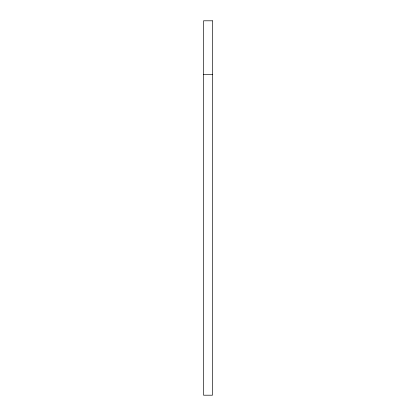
<?xml version="1.0" encoding="UTF-8"?>
<svg xmlns="http://www.w3.org/2000/svg" width="416" height="416" viewBox="0 0 416 416"><rect width="100%" height="100%" fill="white"/><g stroke="black" fill="none" stroke-linecap="round" stroke-linejoin="round"><path stroke-width="0.62" d="M203.538 74.36L212.462 74.36M212.462 20.8L203.538 20.8L203.538 395.2L212.462 395.2L212.462 20.8"/></g></svg>
